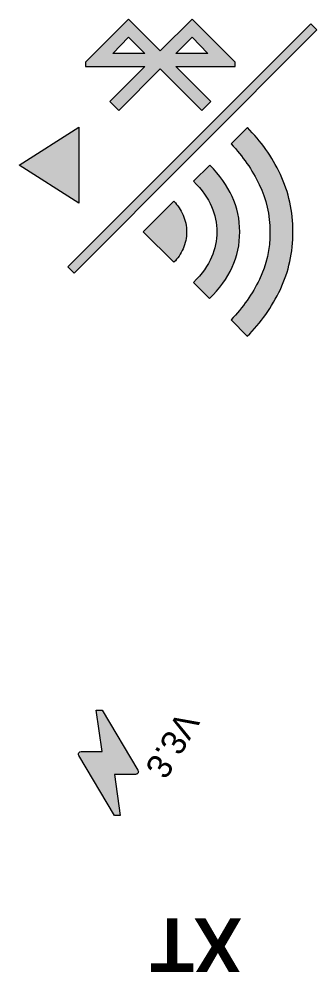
# Model space of a CAD drawing. Header units: centimetres. Extents: x 0.2 to 4.54, y -8.01 to -2.59.
# Drawn here: x 0.199 to 0.796, y -5.159 to -3.252 of the extents above; entities that cross this region are included whole.
import ezdxf

# ---------------------------------------------------------------- set-up
doc = ezdxf.new("R2010")
doc.units = ezdxf.units.CM
doc.header["$MEASUREMENT"] = 0
doc.layers.add('Camada 1', color=7, linetype='Continuous', lineweight=0)

# ---------------------------------------------------------------- blocks, each defined once
blk = doc.blocks.new('Block_3')
at = {"layer": 'Camada 1', "true_color": 0x010101, "transparency": 33554687}
h = blk.add_hatch(color=18, dxfattribs=at)
h.dxf.hatch_style = 2
edge = h.paths.add_edge_path()
edge.add_spline(control_points=[(0.451, -3.3211), (0.451, -3.3211), (0.4182, -3.2883), (0.4182, -3.2883), (0.4182, -3.2883), (0.3869, -3.3211), (0.3869, -3.3211), (0.3869, -3.3211), (0.451, -3.3211), (0.451, -3.3211)], knot_values=[0, 0, 0, 0, 1, 1, 1, 2, 2, 2, 3, 3, 3, 3], degree=3, periodic=0)
edge = h.paths.add_edge_path()
edge.add_spline(control_points=[(0.5774, -3.3211), (0.5774, -3.3211), (0.5457, -3.2883), (0.5457, -3.2883), (0.5457, -3.2883), (0.5133, -3.3211), (0.5133, -3.3211), (0.5133, -3.3211), (0.5774, -3.3211), (0.5774, -3.3211)], knot_values=[0, 0, 0, 0, 1, 1, 1, 2, 2, 2, 3, 3, 3, 3], degree=3, periodic=0)
edge = h.paths.add_edge_path()
edge.add_spline(control_points=[(0.332, -3.3385), (0.332, -3.3385), (0.4182, -3.2522), (0.4182, -3.2522), (0.4182, -3.2522), (0.482, -3.316), (0.482, -3.316), (0.482, -3.316), (0.5457, -3.2522), (0.5457, -3.2522), (0.5457, -3.2522), (0.632, -3.3385), (0.632, -3.3385), (0.632, -3.3385), (0.632, -3.3469), (0.632, -3.3469), (0.632, -3.3469), (0.5133, -3.3469), (0.5133, -3.3469), (0.5133, -3.3469), (0.583, -3.417), (0.583, -3.417), (0.583, -3.417), (0.5649, -3.435), (0.5649, -3.435), (0.5649, -3.435), (0.482, -3.3521), (0.482, -3.3521), (0.482, -3.3521), (0.399, -3.435), (0.399, -3.435), (0.399, -3.435), (0.381, -3.417), (0.381, -3.417), (0.381, -3.417), (0.451, -3.3469), (0.451, -3.3469), (0.451, -3.3469), (0.332, -3.3469), (0.332, -3.3469), (0.332, -3.3469), (0.332, -3.3385), (0.332, -3.3385)], knot_values=[0, 0, 0, 0, 1, 1, 1, 2, 2, 2, 3, 3, 3, 4, 4, 4, 5, 5, 5, 6, 6, 6, 7, 7, 7, 8, 8, 8, 9, 9, 9, 10, 10, 10, 11, 11, 11, 12, 12, 12, 13, 13, 13, 14, 14, 14, 14], degree=3, periodic=0)
h = blk.add_hatch(color=18, dxfattribs=at)
h.dxf.hatch_style = 2
h.paths.add_polyline_path([(0.7833, -3.2617), (0.2969, -3.748), (0.3092, -3.7604), (0.7956, -3.274)])
h = blk.add_hatch(color=18, dxfattribs=at)
h.dxf.hatch_style = 2
edge = h.paths.add_edge_path()
edge.add_spline(control_points=[(0.5093, -3.7389), (0.5169, -3.7313), (0.523, -3.7223), (0.5277, -3.7117), (0.5323, -3.7011), (0.5347, -3.6899), (0.5347, -3.6781), (0.5347, -3.6663), (0.5323, -3.6551), (0.5277, -3.6445), (0.523, -3.6339), (0.5169, -3.6247), (0.5093, -3.6168), (0.5093, -3.6168), (0.4476, -3.6781), (0.4476, -3.6781), (0.4476, -3.6781), (0.5093, -3.7389), (0.5093, -3.7389)], knot_values=[0, 0, 0, 0, 1, 1, 1, 2, 2, 2, 3, 3, 3, 4, 4, 4, 5, 5, 5, 6, 6, 6, 6], degree=3, periodic=0)
edge = h.paths.add_edge_path()
edge.add_spline(control_points=[(0.6804, -3.773), (0.6945, -3.7438), (0.7016, -3.7122), (0.7016, -3.6781), (0.7016, -3.644), (0.6944, -3.6124), (0.6802, -3.5832), (0.666, -3.5541), (0.6472, -3.527), (0.6238, -3.5019), (0.6238, -3.5019), (0.6563, -3.4694), (0.6563, -3.4694), (0.6834, -3.4961), (0.7054, -3.5274), (0.7223, -3.5632), (0.7392, -3.5989), (0.7476, -3.6373), (0.7476, -3.6781), (0.7476, -3.7189), (0.7392, -3.7573), (0.7223, -3.793), (0.7054, -3.8288), (0.6832, -3.8601), (0.6559, -3.8868), (0.6559, -3.8868), (0.6238, -3.8543), (0.6238, -3.8543), (0.6475, -3.8292), (0.6663, -3.8021), (0.6804, -3.773)], knot_values=[0, 0, 0, 0, 1, 1, 1, 2, 2, 2, 3, 3, 3, 4, 4, 4, 5, 5, 5, 6, 6, 6, 7, 7, 7, 8, 8, 8, 9, 9, 9, 10, 10, 10, 10], degree=3, periodic=0)
edge = h.paths.add_edge_path()
edge.add_spline(control_points=[(0.5845, -3.7286), (0.5916, -3.7121), (0.5951, -3.6953), (0.5951, -3.6781), (0.5951, -3.6609), (0.5916, -3.644), (0.5845, -3.6274), (0.5775, -3.6108), (0.5655, -3.5939), (0.5486, -3.5767), (0.5486, -3.5767), (0.5811, -3.5446), (0.5811, -3.5446), (0.6008, -3.5646), (0.6158, -3.5855), (0.6259, -3.6073), (0.6361, -3.6292), (0.6411, -3.6527), (0.6411, -3.6781), (0.6411, -3.7034), (0.6361, -3.727), (0.6259, -3.7489), (0.6158, -3.7707), (0.6007, -3.7916), (0.5807, -3.8116), (0.5807, -3.8116), (0.5486, -3.7795), (0.5486, -3.7795), (0.5655, -3.762), (0.5775, -3.7451), (0.5845, -3.7286)], knot_values=[0, 0, 0, 0, 1, 1, 1, 2, 2, 2, 3, 3, 3, 4, 4, 4, 5, 5, 5, 6, 6, 6, 7, 7, 7, 8, 8, 8, 9, 9, 9, 10, 10, 10, 10], degree=3, periodic=0)
at = {"layer": 'Camada 1'}
blk.add_lwpolyline([(0.7833, -3.2617), (0.2969, -3.748), (0.3092, -3.7604), (0.7956, -3.274)], close=True, dxfattribs=at)
for points, knots in [([(0.332, -3.3385), (0.332, -3.3385), (0.4182, -3.2522), (0.4182, -3.2522), (0.4182, -3.2522), (0.482, -3.316), (0.482, -3.316), (0.482, -3.316), (0.5457, -3.2522), (0.5457, -3.2522), (0.5457, -3.2522), (0.632, -3.3385), (0.632, -3.3385), (0.632, -3.3385), (0.632, -3.3469), (0.632, -3.3469), (0.632, -3.3469), (0.5133, -3.3469), (0.5133, -3.3469), (0.5133, -3.3469), (0.583, -3.417), (0.583, -3.417), (0.583, -3.417), (0.5649, -3.435), (0.5649, -3.435), (0.5649, -3.435), (0.482, -3.3521), (0.482, -3.3521), (0.482, -3.3521), (0.399, -3.435), (0.399, -3.435), (0.399, -3.435), (0.381, -3.417), (0.381, -3.417), (0.381, -3.417), (0.451, -3.3469), (0.451, -3.3469), (0.451, -3.3469), (0.332, -3.3469), (0.332, -3.3469), (0.332, -3.3469), (0.332, -3.3385), (0.332, -3.3385)], [0, 0, 0, 0, 1, 1, 1, 2, 2, 2, 3, 3, 3, 4, 4, 4, 5, 5, 5, 6, 6, 6, 7, 7, 7, 8, 8, 8, 9, 9, 9, 10, 10, 10, 11, 11, 11, 12, 12, 12, 13, 13, 13, 14, 14, 14, 14]), ([(0.451, -3.3211), (0.451, -3.3211), (0.4182, -3.2883), (0.4182, -3.2883), (0.4182, -3.2883), (0.3869, -3.3211), (0.3869, -3.3211), (0.3869, -3.3211), (0.451, -3.3211), (0.451, -3.3211)], [0, 0, 0, 0, 1, 1, 1, 2, 2, 2, 3, 3, 3, 3]), ([(0.5774, -3.3211), (0.5774, -3.3211), (0.5457, -3.2883), (0.5457, -3.2883), (0.5457, -3.2883), (0.5133, -3.3211), (0.5133, -3.3211), (0.5133, -3.3211), (0.5774, -3.3211), (0.5774, -3.3211)], [0, 0, 0, 0, 1, 1, 1, 2, 2, 2, 3, 3, 3, 3]), ([(0.6804, -3.773), (0.6945, -3.7438), (0.7016, -3.7122), (0.7016, -3.6781), (0.7016, -3.644), (0.6944, -3.6124), (0.6802, -3.5832), (0.666, -3.5541), (0.6472, -3.527), (0.6238, -3.5019), (0.6238, -3.5019), (0.6563, -3.4694), (0.6563, -3.4694), (0.6834, -3.4961), (0.7054, -3.5274), (0.7223, -3.5632), (0.7392, -3.5989), (0.7476, -3.6373), (0.7476, -3.6781), (0.7476, -3.7189), (0.7392, -3.7573), (0.7223, -3.793), (0.7054, -3.8288), (0.6832, -3.8601), (0.6559, -3.8868), (0.6559, -3.8868), (0.6238, -3.8543), (0.6238, -3.8543), (0.6475, -3.8292), (0.6663, -3.8021), (0.6804, -3.773)], [0, 0, 0, 0, 1, 1, 1, 2, 2, 2, 3, 3, 3, 4, 4, 4, 5, 5, 5, 6, 6, 6, 7, 7, 7, 8, 8, 8, 9, 9, 9, 10, 10, 10, 10]), ([(0.5845, -3.7286), (0.5916, -3.7121), (0.5951, -3.6953), (0.5951, -3.6781), (0.5951, -3.6609), (0.5916, -3.644), (0.5845, -3.6274), (0.5775, -3.6108), (0.5655, -3.5939), (0.5486, -3.5767), (0.5486, -3.5767), (0.5811, -3.5446), (0.5811, -3.5446), (0.6008, -3.5646), (0.6158, -3.5855), (0.6259, -3.6073), (0.6361, -3.6292), (0.6411, -3.6527), (0.6411, -3.6781), (0.6411, -3.7034), (0.6361, -3.727), (0.6259, -3.7489), (0.6158, -3.7707), (0.6007, -3.7916), (0.5807, -3.8116), (0.5807, -3.8116), (0.5486, -3.7795), (0.5486, -3.7795), (0.5655, -3.762), (0.5775, -3.7451), (0.5845, -3.7286)], [0, 0, 0, 0, 1, 1, 1, 2, 2, 2, 3, 3, 3, 4, 4, 4, 5, 5, 5, 6, 6, 6, 7, 7, 7, 8, 8, 8, 9, 9, 9, 10, 10, 10, 10]), ([(0.5093, -3.7389), (0.5169, -3.7313), (0.523, -3.7223), (0.5277, -3.7117), (0.5323, -3.7011), (0.5347, -3.6899), (0.5347, -3.6781), (0.5347, -3.6663), (0.5323, -3.6551), (0.5277, -3.6445), (0.523, -3.6339), (0.5169, -3.6247), (0.5093, -3.6168), (0.5093, -3.6168), (0.4476, -3.6781), (0.4476, -3.6781), (0.4476, -3.6781), (0.5093, -3.7389), (0.5093, -3.7389)], [0, 0, 0, 0, 1, 1, 1, 2, 2, 2, 3, 3, 3, 4, 4, 4, 5, 5, 5, 6, 6, 6, 6])]:
    blk.add_open_spline(points, degree=3, knots=knots, dxfattribs=at)

msp = doc.modelspace()

# ---------------------------------------------------------------- hatches: boundary and pattern name
at = {"layer": 'Camada 1', "true_color": 0x010101, "transparency": 33554687}
h = msp.add_hatch(color=18, dxfattribs=at)
h.dxf.hatch_style = 2
edge = h.paths.add_edge_path()
edge.add_spline(control_points=[(0.3188, -3.6206), (0.3188, -3.6206), (0.3188, -3.4685), (0.3188, -3.4685), (0.3188, -3.4685), (0.1992, -3.5446), (0.1992, -3.5446), (0.1992, -3.5446), (0.3188, -3.6206), (0.3188, -3.6206)], knot_values=[0, 0, 0, 0, 1, 1, 1, 2, 2, 2, 3, 3, 3, 3], degree=3, periodic=0)
h = msp.add_hatch(color=18, dxfattribs=at)
h.dxf.hatch_style = 2
edge = h.paths.add_edge_path()
edge.add_spline(control_points=[(0.4017, -4.8457), (0.4017, -4.8457), (0.39, -4.7635), (0.39, -4.7635), (0.39, -4.7635), (0.4324, -4.7635), (0.4324, -4.7635), (0.4346, -4.7635), (0.4363, -4.7625), (0.4374, -4.7606), (0.4385, -4.7586), (0.4383, -4.7568), (0.4368, -4.7551), (0.4368, -4.7551), (0.3655, -4.6353), (0.3655, -4.6353), (0.3655, -4.6353), (0.3538, -4.6353), (0.3538, -4.6353), (0.3538, -4.6353), (0.3655, -4.7175), (0.3655, -4.7175), (0.3655, -4.7175), (0.3234, -4.7175), (0.3234, -4.7175), (0.3218, -4.7175), (0.3203, -4.7185), (0.319, -4.7204), (0.3177, -4.7224), (0.3176, -4.7242), (0.3187, -4.7259), (0.3187, -4.7259), (0.39, -4.8457), (0.39, -4.8457), (0.39, -4.8457), (0.4017, -4.8457), (0.4017, -4.8457)], knot_values=[0, 0, 0, 0, 1, 1, 1, 2, 2, 2, 3, 3, 3, 4, 4, 4, 5, 5, 5, 6, 6, 6, 7, 7, 7, 8, 8, 8, 9, 9, 9, 10, 10, 10, 11, 11, 11, 12, 12, 12, 12], degree=3, periodic=0)

# ---------------------------------------------------------------- linework, layer by layer
at = {"layer": 'Camada 1'}
for points, knots in [([(0.3188, -3.6206), (0.3188, -3.6206), (0.3188, -3.4685), (0.3188, -3.4685), (0.3188, -3.4685), (0.1992, -3.5446), (0.1992, -3.5446), (0.1992, -3.5446), (0.3188, -3.6206), (0.3188, -3.6206)], [0, 0, 0, 0, 1, 1, 1, 2, 2, 2, 3, 3, 3, 3]), ([(0.4017, -4.8457), (0.4017, -4.8457), (0.39, -4.7635), (0.39, -4.7635), (0.39, -4.7635), (0.4324, -4.7635), (0.4324, -4.7635), (0.4346, -4.7635), (0.4363, -4.7625), (0.4374, -4.7606), (0.4385, -4.7586), (0.4383, -4.7568), (0.4368, -4.7551), (0.4368, -4.7551), (0.3655, -4.6353), (0.3655, -4.6353), (0.3655, -4.6353), (0.3538, -4.6353), (0.3538, -4.6353), (0.3538, -4.6353), (0.3655, -4.7175), (0.3655, -4.7175), (0.3655, -4.7175), (0.3234, -4.7175), (0.3234, -4.7175), (0.3218, -4.7175), (0.3203, -4.7185), (0.319, -4.7204), (0.3177, -4.7224), (0.3176, -4.7242), (0.3187, -4.7259), (0.3187, -4.7259), (0.39, -4.8457), (0.39, -4.8457), (0.39, -4.8457), (0.4017, -4.8457), (0.4017, -4.8457)], [0, 0, 0, 0, 1, 1, 1, 2, 2, 2, 3, 3, 3, 4, 4, 4, 5, 5, 5, 6, 6, 6, 7, 7, 7, 8, 8, 8, 9, 9, 9, 10, 10, 10, 11, 11, 11, 12, 12, 12, 12])]:
    msp.add_open_spline(points, degree=3, knots=knots, dxfattribs=at)

# ---------------------------------------------------------------- block references
msp.add_blockref('Block_3', (0, 0), dxfattribs=at)

# ---------------------------------------------------------------- texts
at = {"layer": 'Camada 1', "extrusion": (0, 0, -1), "char_height": 0.2, "attachment_point": 7}
for s, insert, text_direction in [('\\C250;\\c1776925;\\FAaux Next Ultra|b0|i0|c1;\\H0.049601;\\W1.000000;3.3V', (0.4495, -4.7508), (0.509622, 0.860399, 0)), ('\\C250;\\c1776925;\\FTheMix 7 Bold|b1|i0|c1;\\H0.107281;\\W1.000000;TX', (0.4617, -5.0515), (1, 0, 0))]:
    msp.add_mtext(s, dxfattribs=dict(at, insert=insert, text_direction=text_direction))

doc.saveas('drawing.dxf')
